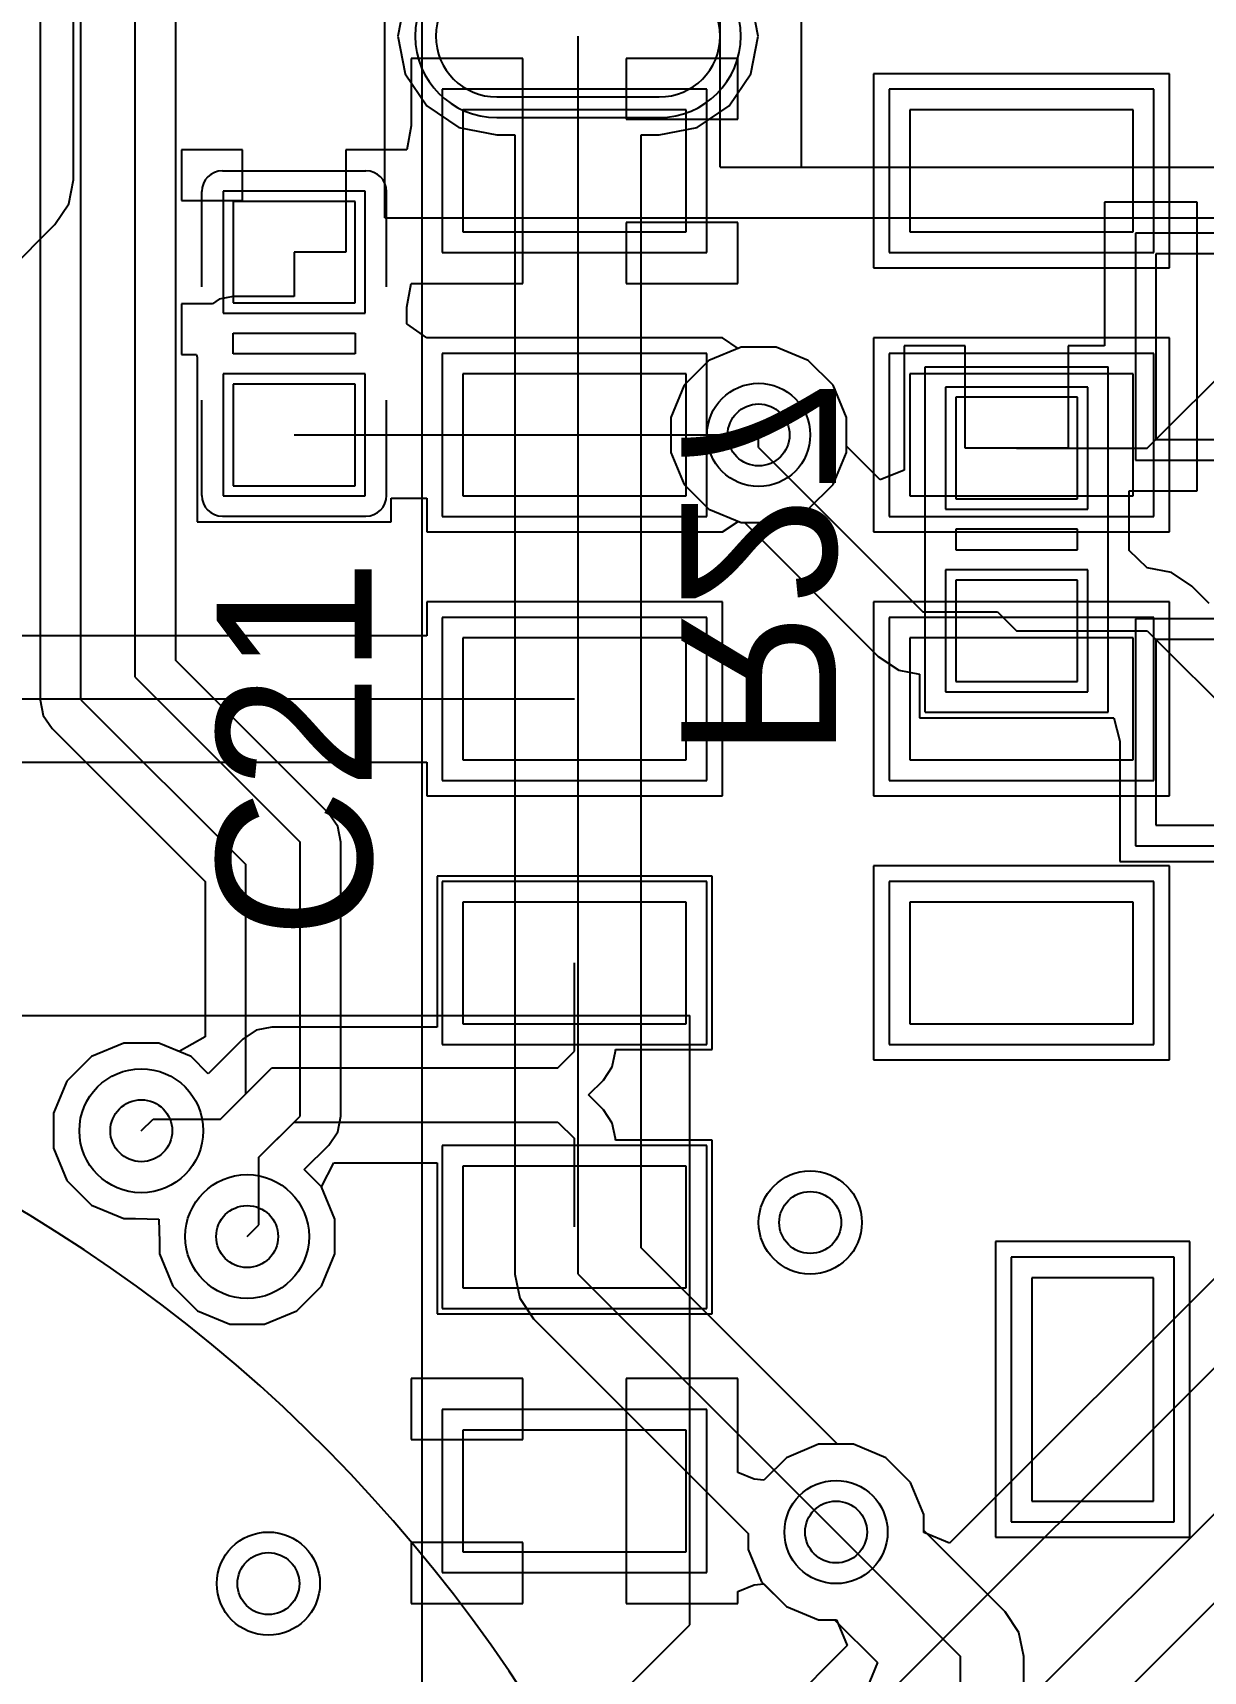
# Model space of a CAD drawing. Header units: millimetres. Extents: x 3.09 to 5.5, y 1.46 to 3.23.
# Drawn here: x 3.7693 to 3.9962, y 2.083 to 2.4006 of the extents above; entities that cross this region are included whole.
import ezdxf

# ---------------------------------------------------------------- set-up
doc = ezdxf.new("R2010")
doc.units = ezdxf.units.MM
doc.header["$MEASUREMENT"] = 0
for name, color, linetype in [('BottomLayer', 5, 'Continuous'), ('BottomOverlay', 54, 'Continuous'), ('BottomPaste', 16, 'Continuous'), ('BottomSolder', 6, 'Continuous'), ('Mechanical12', 56, 'Continuous'), ('Mechanical13', 56, 'Continuous'), ('Mechanical15', 56, 'Continuous'), ('MultiLayer', 9, 'Continuous'), ('PadHoleLayer', 156, 'Continuous'), ('TopLayer', 1, 'Continuous'), ('TopOverlay', 2, 'Continuous'), ('TopPaste', 8, 'Continuous'), ('TopSolder', 216, 'Continuous'), ('ViaHoleLayer', 16, 'Continuous')]:
    doc.layers.add(name, color=color, linetype=linetype)

# ---------------------------------------------------------------- blocks, each defined once
blk = doc.blocks.new('SOP_8_B_17')
at = {"layer": 'BottomLayer'}
for p, q in [((-0.0925197, 0.086811), (-0.1240157, 0.086811)), ((0.1240157, 0.086811), (0.0925197, 0.086811)), ((-0.0925197, 0.063189), (-0.1240157, 0.063189)), ((0.1240157, 0.063189), (0.0925197, 0.063189)), ((-0.0925197, 0.036811), (-0.1240157, 0.036811)), ((0.1240157, 0.036811), (0.0925197, 0.036811)), ((-0.0925197, 0.013189), (-0.1240157, 0.013189)), ((0.1240157, 0.013189), (0.0925197, 0.013189)), ((-0.0925197, -0.013189), (-0.1240157, -0.013189)), ((0.1240157, -0.013189), (0.0925197, -0.013189)), ((-0.0925197, -0.036811), (-0.1240157, -0.036811)), ((0.1240157, -0.036811), (0.0925197, -0.036811)), ((-0.0925197, -0.063189), (-0.1240157, -0.063189)), ((0.1240157, -0.063189), (0.0925197, -0.063189)), ((-0.0925197, -0.086811), (-0.1240157, -0.086811)), ((0.1240157, -0.086811), (0.0925197, -0.086811))]:
    blk.add_line(p, q, dxfattribs=at)
for centre, start, end in [((-0.1240157, 0.075), 90, 270), ((-0.0925197, 0.075), 270, 90), ((0.0925197, 0.075), 90, 270), ((0.1240157, 0.075), 270, 90), ((-0.1240157, 0.025), 90, 270), ((-0.0925197, 0.025), 270, 90), ((0.0925197, 0.025), 90, 270), ((0.1240157, 0.025), 270, 90), ((-0.1240157, -0.025), 90, 270), ((-0.0925197, -0.025), 270, 90), ((0.0925197, -0.025), 90, 270), ((0.1240157, -0.025), 270, 90), ((-0.1240157, -0.075), 90, 270), ((-0.0925197, -0.075), 270, 90), ((0.0925197, -0.075), 90, 270), ((0.1240157, -0.075), 270, 90)]:
    blk.add_arc(centre, 0.011811, start, end, dxfattribs=at)
at = {"layer": 'BottomOverlay'}
for p, q in [((0.0649606, 0.1003937), (-0.0649606, 0.1003937)), ((-0.0649606, 0.1003937), (-0.0649606, -0.1003937)), ((0.0649606, 0.1003937), (0.0649606, -0.1003937)), ((0.0649606, -0.1003937), (-0.0649606, -0.1003937))]:
    blk.add_line(p, q, dxfattribs=at)
for centre, radius in [((-0.0255905, -0.0610236), 0.011811), ((-0.1082677, -0.1084646), 0.0049213)]:
    blk.add_circle(centre, radius, dxfattribs=at)
at = {"layer": 'BottomPaste'}
for p, q in [((-0.0925197, 0.086811), (-0.1240157, 0.086811)), ((0.1240157, 0.086811), (0.0925197, 0.086811)), ((-0.0925197, 0.063189), (-0.1240157, 0.063189)), ((0.1240157, 0.063189), (0.0925197, 0.063189)), ((-0.0925197, 0.036811), (-0.1240157, 0.036811)), ((0.1240157, 0.036811), (0.0925197, 0.036811)), ((-0.0925197, 0.013189), (-0.1240157, 0.013189)), ((0.1240157, 0.013189), (0.0925197, 0.013189)), ((-0.0925197, -0.013189), (-0.1240157, -0.013189)), ((0.1240157, -0.013189), (0.0925197, -0.013189)), ((-0.0925197, -0.036811), (-0.1240157, -0.036811)), ((0.1240157, -0.036811), (0.0925197, -0.036811)), ((-0.0925197, -0.063189), (-0.1240157, -0.063189)), ((0.1240157, -0.063189), (0.0925197, -0.063189)), ((-0.0925197, -0.086811), (-0.1240157, -0.086811)), ((0.1240157, -0.086811), (0.0925197, -0.086811))]:
    blk.add_line(p, q, dxfattribs=at)
for centre, start, end in [((-0.1240157, 0.075), 90, 270), ((-0.0925197, 0.075), 270, 90), ((0.0925197, 0.075), 90, 270), ((0.1240157, 0.075), 270, 90), ((-0.1240157, 0.025), 90, 270), ((-0.0925197, 0.025), 270, 90), ((0.0925197, 0.025), 90, 270), ((0.1240157, 0.025), 270, 90), ((-0.1240157, -0.025), 90, 270), ((-0.0925197, -0.025), 270, 90), ((0.0925197, -0.025), 90, 270), ((0.1240157, -0.025), 270, 90), ((-0.1240157, -0.075), 90, 270), ((-0.0925197, -0.075), 270, 90), ((0.0925197, -0.075), 90, 270), ((0.1240157, -0.075), 270, 90)]:
    blk.add_arc(centre, 0.011811, start, end, dxfattribs=at)
at = {"layer": 'BottomSolder'}
for p, q in [((-0.0925197, 0.090811), (-0.1240157, 0.090811)), ((0.1240157, 0.090811), (0.0925197, 0.090811)), ((-0.0925197, 0.059189), (-0.1240157, 0.059189)), ((0.1240157, 0.059189), (0.0925197, 0.059189)), ((-0.0925197, 0.040811), (-0.1240157, 0.040811)), ((0.1240157, 0.040811), (0.0925197, 0.040811)), ((-0.0925197, 0.009189), (-0.1240157, 0.009189)), ((0.1240157, 0.009189), (0.0925197, 0.009189)), ((-0.0925197, -0.009189), (-0.1240157, -0.009189)), ((0.1240157, -0.009189), (0.0925197, -0.009189)), ((-0.0925197, -0.040811), (-0.1240157, -0.040811)), ((0.1240157, -0.040811), (0.0925197, -0.040811)), ((-0.0925197, -0.059189), (-0.1240157, -0.059189)), ((0.1240157, -0.059189), (0.0925197, -0.059189)), ((-0.0925197, -0.090811), (-0.1240157, -0.090811)), ((0.1240157, -0.090811), (0.0925197, -0.090811))]:
    blk.add_line(p, q, dxfattribs=at)
for centre, start, end in [((-0.1240157, 0.075), 90, 270), ((-0.0925197, 0.075), 270, 90), ((0.0925197, 0.075), 90, 270), ((0.1240157, 0.075), 270, 90), ((-0.1240157, 0.025), 90, 270), ((-0.0925197, 0.025), 270, 90), ((0.0925197, 0.025), 90, 270), ((0.1240157, 0.025), 270, 90), ((-0.1240157, -0.025), 90, 270), ((-0.0925197, -0.025), 270, 90), ((0.0925197, -0.025), 90, 270), ((0.1240157, -0.025), 270, 90), ((-0.1240157, -0.075), 90, 270), ((-0.0925197, -0.075), 270, 90), ((0.0925197, -0.075), 90, 270), ((0.1240157, -0.075), 270, 90)]:
    blk.add_arc(centre, 0.015811, start, end, dxfattribs=at)
at = {"layer": 'Mechanical13'}
for p, q in [((0.0807087, 0.1003937), (-0.0807086, 0.1003937)), ((-0.0807086, 0.1003937), (-0.0807086, -0.1003937)), ((0.0807087, 0.1003937), (0.0807087, -0.1003937)), ((0.0807087, -0.1003937), (-0.0807086, -0.1003937))]:
    blk.add_line(p, q, dxfattribs=at)
blk.add_circle((-0.0452756, -0.0649606), 0.019685, dxfattribs=at)
at = {"layer": 'Mechanical15'}
for p, q in [((0.1456693, 0.1102362), (-0.1456693, 0.1102362)), ((-0.1456693, 0.1102362), (-0.1456693, -0.1102362)), ((0.1456693, 0.1102362), (0.1456693, -0.1102362)), ((0, 0.019685), (0, -0.019685)), ((0.0196851, 0), (-0.019685, 0)), ((0.1456693, -0.1102362), (-0.1456693, -0.1102362))]:
    blk.add_line(p, q, dxfattribs=at)
blk = doc.blocks.new('AIR722UG_A10_18')
at = {"layer": 'TopLayer'}
for p, q in [((0.0078741, 0.3641732), (0.0078741, 0.3405512)), ((0.0511811, 0.3641732), (0.0078741, 0.3641732)), ((0.0511811, 0.3405512), (0.0511811, 0.3641732)), ((0.0944882, 0.3641732), (0.0944882, 0.3405512)), ((0.1377952, 0.3641732), (0.0944882, 0.3641732)), ((0.1377952, 0.3405512), (0.1377952, 0.3641732)), ((0.0078741, 0.3405512), (0.0511811, 0.3405512)), ((0.0944882, 0.3405512), (0.1377952, 0.3405512)), ((0.0078741, 0.3129921), (0.0078741, 0.2893701)), ((0.0511811, 0.3129921), (0.0078741, 0.3129921)), ((0.0511811, 0.2893701), (0.0511811, 0.3129921)), ((0.0944882, 0.3129921), (0.0944882, 0.2893701)), ((0.1377952, 0.3129921), (0.0944882, 0.3129921)), ((0.1377952, 0.2893701), (0.1377952, 0.3129921)), ((0.0078741, 0.2893701), (0.0511811, 0.2893701)), ((0.0944882, 0.2893701), (0.1377952, 0.2893701)), ((0.0078741, 0.261811), (0.0078741, 0.238189)), ((0.0511811, 0.261811), (0.0078741, 0.261811)), ((0.0511811, 0.238189), (0.0511811, 0.261811)), ((0.0944882, 0.261811), (0.0944882, 0.238189)), ((0.1377952, 0.261811), (0.0944882, 0.261811)), ((0.1377952, 0.238189), (0.1377952, 0.261811)), ((0.0078741, 0.238189), (0.0511811, 0.238189)), ((0.0944882, 0.238189), (0.1377952, 0.238189)), ((0.0078741, 0.2106299), (0.0078741, 0.1870079)), ((0.0511811, 0.2106299), (0.0078741, 0.2106299)), ((0.0511811, 0.1870079), (0.0511811, 0.2106299)), ((0.0944882, 0.2106299), (0.0944882, 0.1870079)), ((0.1377952, 0.2106299), (0.0944882, 0.2106299)), ((0.1377952, 0.1870079), (0.1377952, 0.2106299)), ((0.0078741, 0.1870079), (0.0511811, 0.1870079)), ((0.0944882, 0.1870079), (0.1377952, 0.1870079)), ((0.0078741, 0.1594488), (0.0078741, 0.1358268)), ((0.0511811, 0.1594488), (0.0078741, 0.1594488)), ((0.0511811, 0.1358268), (0.0511811, 0.1594488)), ((0.1417323, 0.1377952), (0.1181103, 0.1377952)), ((0.1181103, 0.1377952), (0.1181103, 0.0944882)), ((0.1417323, 0.0944882), (0.1417323, 0.1377952)), ((0.0078741, 0.1358268), (0.0511811, 0.1358268)), ((0.0078741, 0.1082677), (0.0078741, 0.0846457)), ((0.0511811, 0.1082677), (0.0078741, 0.1082677)), ((0.0511811, 0.0846457), (0.0511811, 0.1082677)), ((0.1181103, 0.0944882), (0.1417323, 0.0944882)), ((0.0078741, 0.0846457), (0.0511811, 0.0846457))]:
    blk.add_line(p, q, dxfattribs=at)
at = {"layer": 'TopOverlay'}
blk.add_line((0, 0), (0, 0.8110236), dxfattribs=at)
at = {"layer": 'TopPaste'}
for p, q in [((0.0078741, 0.3641732), (0.0078741, 0.3405512)), ((0.0511811, 0.3641732), (0.0078741, 0.3641732)), ((0.0511811, 0.3405512), (0.0511811, 0.3641732)), ((0.0944882, 0.3641732), (0.0944882, 0.3405512)), ((0.1377952, 0.3641732), (0.0944882, 0.3641732)), ((0.1377952, 0.3405512), (0.1377952, 0.3641732)), ((0.0078741, 0.3405512), (0.0511811, 0.3405512)), ((0.0944882, 0.3405512), (0.1377952, 0.3405512)), ((0.0078741, 0.3129921), (0.0078741, 0.2893701)), ((0.0511811, 0.3129921), (0.0078741, 0.3129921)), ((0.0511811, 0.2893701), (0.0511811, 0.3129921)), ((0.0944882, 0.3129921), (0.0944882, 0.2893701)), ((0.1377952, 0.3129921), (0.0944882, 0.3129921)), ((0.1377952, 0.2893701), (0.1377952, 0.3129921)), ((0.0078741, 0.2893701), (0.0511811, 0.2893701)), ((0.0944882, 0.2893701), (0.1377952, 0.2893701)), ((0.0078741, 0.261811), (0.0078741, 0.238189)), ((0.0511811, 0.261811), (0.0078741, 0.261811)), ((0.0511811, 0.238189), (0.0511811, 0.261811)), ((0.0944882, 0.261811), (0.0944882, 0.238189)), ((0.1377952, 0.261811), (0.0944882, 0.261811)), ((0.1377952, 0.238189), (0.1377952, 0.261811)), ((0.0078741, 0.238189), (0.0511811, 0.238189)), ((0.0944882, 0.238189), (0.1377952, 0.238189)), ((0.0078741, 0.2106299), (0.0078741, 0.1870079)), ((0.0511811, 0.2106299), (0.0078741, 0.2106299)), ((0.0511811, 0.1870079), (0.0511811, 0.2106299)), ((0.0944882, 0.2106299), (0.0944882, 0.1870079)), ((0.1377952, 0.2106299), (0.0944882, 0.2106299)), ((0.1377952, 0.1870079), (0.1377952, 0.2106299)), ((0.0078741, 0.1870079), (0.0511811, 0.1870079)), ((0.0944882, 0.1870079), (0.1377952, 0.1870079)), ((0.0078741, 0.1594488), (0.0078741, 0.1358268)), ((0.0511811, 0.1594488), (0.0078741, 0.1594488)), ((0.0511811, 0.1358268), (0.0511811, 0.1594488)), ((0.1417323, 0.1377952), (0.1181103, 0.1377952)), ((0.1181103, 0.1377952), (0.1181103, 0.0944882)), ((0.1417323, 0.0944882), (0.1417323, 0.1377952)), ((0.0078741, 0.1358268), (0.0511811, 0.1358268)), ((0.0078741, 0.1082677), (0.0078741, 0.0846457)), ((0.0511811, 0.1082677), (0.0078741, 0.1082677)), ((0.0511811, 0.0846457), (0.0511811, 0.1082677)), ((0.1181103, 0.0944882), (0.1417323, 0.0944882)), ((0.0078741, 0.0846457), (0.0511811, 0.0846457))]:
    blk.add_line(p, q, dxfattribs=at)
at = {"layer": 'TopSolder'}
for p, q in [((0.0038741, 0.3681732), (0.0038741, 0.3365512)), ((0.0551811, 0.3681732), (0.0038741, 0.3681732)), ((0.0551811, 0.3365512), (0.0551811, 0.3681732)), ((0.0904882, 0.3681732), (0.0904882, 0.3365512)), ((0.1417952, 0.3681732), (0.0904882, 0.3681732)), ((0.1417952, 0.3365512), (0.1417952, 0.3681732)), ((0.0038741, 0.3365512), (0.0551811, 0.3365512)), ((0.0904882, 0.3365512), (0.1417952, 0.3365512)), ((0.0038741, 0.3169921), (0.0038741, 0.2853701)), ((0.0551811, 0.3169921), (0.0038741, 0.3169921)), ((0.0551811, 0.2853701), (0.0551811, 0.3169921)), ((0.0904882, 0.3169921), (0.0904882, 0.2853701)), ((0.1417952, 0.3169921), (0.0904882, 0.3169921)), ((0.1417952, 0.2853701), (0.1417952, 0.3169921)), ((0.0038741, 0.2853701), (0.0551811, 0.2853701)), ((0.0904882, 0.2853701), (0.1417952, 0.2853701)), ((0.0038741, 0.265811), (0.0038741, 0.234189)), ((0.0551811, 0.265811), (0.0038741, 0.265811)), ((0.0551811, 0.234189), (0.0551811, 0.265811)), ((0.0904882, 0.265811), (0.0904882, 0.234189)), ((0.1417952, 0.265811), (0.0904882, 0.265811)), ((0.1417952, 0.234189), (0.1417952, 0.265811)), ((0.0038741, 0.234189), (0.0551811, 0.234189)), ((0.0904882, 0.234189), (0.1417952, 0.234189)), ((0.0038741, 0.2146299), (0.0038741, 0.1830079)), ((0.0551811, 0.2146299), (0.0038741, 0.2146299)), ((0.0551811, 0.1830079), (0.0551811, 0.2146299)), ((0.0904882, 0.2146299), (0.0904882, 0.1830079)), ((0.1417952, 0.2146299), (0.0904882, 0.2146299)), ((0.1417952, 0.1830079), (0.1417952, 0.2146299)), ((0.0038741, 0.1830079), (0.0551811, 0.1830079)), ((0.0904882, 0.1830079), (0.1417952, 0.1830079)), ((0.0038741, 0.1634488), (0.0038741, 0.1318268)), ((0.0551811, 0.1634488), (0.0038741, 0.1634488)), ((0.0551811, 0.1318268), (0.0551811, 0.1634488)), ((0.1457323, 0.1417952), (0.1141103, 0.1417952)), ((0.1141103, 0.1417952), (0.1141103, 0.0904882)), ((0.1457323, 0.0904882), (0.1457323, 0.1417952)), ((0.0038741, 0.1318268), (0.0551811, 0.1318268)), ((0.0038741, 0.1122677), (0.0038741, 0.0806457)), ((0.0551811, 0.1122677), (0.0038741, 0.1122677)), ((0.0551811, 0.0806457), (0.0551811, 0.1122677)), ((0.1141103, 0.0904882), (0.1457323, 0.0904882)), ((0.0038741, 0.0806457), (0.0551811, 0.0806457))]:
    blk.add_line(p, q, dxfattribs=at)
blk = doc.blocks.new('R0402_B_30')
at = {"layer": 'BottomLayer'}
for p, q in [((-0.007874, 0.011811), (-0.027559, 0.011811)), ((-0.027559, 0.011811), (-0.027559, -0.011811)), ((-0.007874, -0.011811), (-0.007874, 0.011811)), ((-0.002, 0.011811), (-0.002, -0.011811)), ((0.002, 0.011811), (-0.002, 0.011811)), ((0.002, -0.011811), (0.002, 0.011811)), ((0.027559, 0.011811), (0.007874, 0.011811)), ((0.007874, 0.011811), (0.007874, -0.011811)), ((0.027559, -0.011811), (0.027559, 0.011811)), ((-0.027559, -0.011811), (-0.007874, -0.011811)), ((-0.002, -0.011811), (0.002, -0.011811)), ((0.007874, -0.011811), (0.027559, -0.011811))]:
    blk.add_line(p, q, dxfattribs=at)
at = {"layer": 'BottomOverlay'}
for p, q in [((0.0334646, 0.0177165), (-0.0334646, 0.0177165)), ((-0.0334646, -0.0177165), (-0.0334646, 0.0177165)), ((0.0334646, -0.0177165), (0.0334646, 0.0177165)), ((0.0334646, -0.0177165), (-0.0334646, -0.0177165))]:
    blk.add_line(p, q, dxfattribs=at)
at = {"layer": 'BottomPaste'}
for p, q in [((-0.007874, 0.011811), (-0.027559, 0.011811)), ((-0.027559, 0.011811), (-0.027559, -0.011811)), ((-0.007874, -0.011811), (-0.007874, 0.011811)), ((0.027559, 0.011811), (0.007874, 0.011811)), ((0.007874, 0.011811), (0.007874, -0.011811)), ((0.027559, -0.011811), (0.027559, 0.011811)), ((-0.027559, -0.011811), (-0.007874, -0.011811)), ((0.007874, -0.011811), (0.027559, -0.011811))]:
    blk.add_line(p, q, dxfattribs=at)
at = {"layer": 'BottomSolder'}
for p, q in [((-0.0059055, 0.0137795), (-0.0295275, 0.0137795)), ((-0.0295275, 0.0137795), (-0.0295275, -0.0137795)), ((-0.0059055, -0.0137795), (-0.0059055, 0.0137795)), ((0.0295275, 0.0137795), (0.0059055, 0.0137795)), ((0.0059055, 0.0137795), (0.0059055, -0.0137795)), ((0.0295275, -0.0137795), (0.0295275, 0.0137795)), ((-0.0295275, -0.0137795), (-0.0059055, -0.0137795)), ((0.0059055, -0.0137795), (0.0295275, -0.0137795))]:
    blk.add_line(p, q, dxfattribs=at)
at = {"layer": 'Mechanical12'}
for p, q in [((0.0334646, 0.0177165), (-0.0334646, 0.0177165)), ((-0.0334646, -0.0177165), (-0.0334646, 0.0177165)), ((0.0334646, -0.0177165), (0.0334646, 0.0177165)), ((0.0334646, -0.0177165), (-0.0334646, -0.0177165))]:
    blk.add_line(p, q, dxfattribs=at)
blk = doc.blocks.new('SOT_23_B_55')
at = {"layer": 'BottomLayer'}
for p, q in [((-0.018, 0.018), (-0.018, -0.018)), ((0.018, 0.018), (-0.018, 0.018)), ((0.018, -0.018), (0.018, 0.018)), ((0.0568032, 0.018), (0.0568032, -0.018)), ((0.0928032, 0.018), (0.0568032, 0.018)), ((0.0928032, -0.018), (0.0928032, 0.018)), ((-0.018, -0.018), (0.018, -0.018)), ((0.0568032, -0.018), (0.0928032, -0.018)), ((0.0216536, -0.055), (0.0216536, -0.105)), ((0.0531496, -0.055), (0.0216536, -0.055)), ((0.0531496, -0.105), (0.0531496, -0.055)), ((0.0216536, -0.105), (0.0531496, -0.105))]:
    blk.add_line(p, q, dxfattribs=at)
at = {"layer": 'BottomOverlay'}
for p, q in [((0.025, 0.005), (0.049, 0.005)), ((-0.0200984, -0.04), (-0.0200984, -0.085)), ((0.0949016, -0.04), (0.0949016, -0.085)), ((-0.0200984, -0.085), (-9.84e-05, -0.085)), ((0.0749016, -0.085), (0.0949016, -0.085))]:
    blk.add_line(p, q, dxfattribs=at)
at = {"layer": 'BottomPaste'}
for p, q in [((-0.018, 0.018), (-0.018, -0.018)), ((0.018, 0.018), (-0.018, 0.018)), ((0.018, -0.018), (0.018, 0.018)), ((0.0568032, 0.018), (0.0568032, -0.018)), ((0.0928032, 0.018), (0.0568032, 0.018)), ((0.0928032, -0.018), (0.0928032, 0.018)), ((-0.018, -0.018), (0.018, -0.018)), ((0.0568032, -0.018), (0.0928032, -0.018)), ((0.0216536, -0.055), (0.0216536, -0.105)), ((0.0531496, -0.055), (0.0216536, -0.055)), ((0.0531496, -0.105), (0.0531496, -0.055)), ((0.0216536, -0.105), (0.0531496, -0.105))]:
    blk.add_line(p, q, dxfattribs=at)
at = {"layer": 'BottomSolder'}
for p, q in [((-0.022, 0.022), (-0.022, -0.022)), ((0.022, 0.022), (-0.022, 0.022)), ((0.022, -0.022), (0.022, 0.022)), ((0.0528032, 0.022), (0.0528032, -0.022)), ((0.0968032, 0.022), (0.0528032, 0.022)), ((0.0968032, -0.022), (0.0968032, 0.022)), ((-0.022, -0.022), (0.022, -0.022)), ((0.0528032, -0.022), (0.0968032, -0.022)), ((0.0176536, -0.051), (0.0176536, -0.109)), ((0.0571496, -0.051), (0.0176536, -0.051)), ((0.0571496, -0.109), (0.0571496, -0.051)), ((0.0176536, -0.109), (0.0571496, -0.109))]:
    blk.add_line(p, q, dxfattribs=at)
at = {"layer": 'PadHoleLayer'}
for points in [[(0, 0), (0, 0), (0, 0), (0, 0)], [(0.0748032, 0), (0.0748032, 0), (0.0748032, 0), (0.0748032, 0)], [(0.0374016, -0.08), (0.0374016, -0.08), (0.0374016, -0.08), (0.0374016, -0.08)]]:
    blk.add_lwpolyline(points, close=True, dxfattribs=at)
blk = doc.blocks.new('C0402_70')
at = {"layer": 'TopLayer'}
for p, q in [((-0.007874, 0.011811), (-0.027559, 0.011811)), ((-0.027559, 0.011811), (-0.027559, -0.011811)), ((-0.007874, -0.011811), (-0.007874, 0.011811)), ((-0.002, -0.011811), (-0.002, 0.011811)), ((-0.002, 0.011811), (0.002, 0.011811)), ((0.002, 0.011811), (0.002, -0.011811)), ((0.027559, 0.011811), (0.007874, 0.011811)), ((0.007874, 0.011811), (0.007874, -0.011811)), ((0.027559, -0.011811), (0.027559, 0.011811)), ((-0.027559, -0.011811), (-0.007874, -0.011811)), ((0.002, -0.011811), (-0.002, -0.011811)), ((0.007874, -0.011811), (0.027559, -0.011811))]:
    blk.add_line(p, q, dxfattribs=at)
at = {"layer": 'TopOverlay'}
for p, q in [((-0.0294646, 0.0179062), (-0.011, 0.0179062)), ((0.011, 0.0179062), (0.0294646, 0.0179062)), ((-0.0334646, 0.0139062), (-0.0334646, -0.0139062)), ((0.0334646, 0.0139062), (0.0334646, -0.0139062)), ((-0.0294646, -0.0179062), (-0.011, -0.0179062)), ((0.011, -0.0179062), (0.0294646, -0.0179062))]:
    blk.add_line(p, q, dxfattribs=at)
for centre, start, end in [((-0.0294646, 0.0139062), 90, 180), ((0.0294646, 0.0139062), 0, 90), ((-0.0294646, -0.0139062), 180, 270), ((0.0294646, -0.0139062), 270, 0)]:
    blk.add_arc(centre, 0.004, start, end, dxfattribs=at)
at = {"layer": 'TopPaste'}
for p, q in [((-0.007874, 0.011811), (-0.027559, 0.011811)), ((-0.027559, 0.011811), (-0.027559, -0.011811)), ((-0.007874, -0.011811), (-0.007874, 0.011811)), ((0.027559, 0.011811), (0.007874, 0.011811)), ((0.007874, 0.011811), (0.007874, -0.011811)), ((0.027559, -0.011811), (0.027559, 0.011811)), ((-0.027559, -0.011811), (-0.007874, -0.011811)), ((0.007874, -0.011811), (0.027559, -0.011811))]:
    blk.add_line(p, q, dxfattribs=at)
at = {"layer": 'TopSolder'}
for p, q in [((-0.0059055, 0.0137795), (-0.0295275, 0.0137795)), ((-0.0295275, 0.0137795), (-0.0295275, -0.0137795)), ((-0.0059055, -0.0137795), (-0.0059055, 0.0137795)), ((0.0295275, 0.0137795), (0.0059055, 0.0137795)), ((0.0059055, 0.0137795), (0.0059055, -0.0137795)), ((0.0295275, -0.0137795), (0.0295275, 0.0137795)), ((-0.0295275, -0.0137795), (-0.0059055, -0.0137795)), ((0.0059055, -0.0137795), (0.0295275, -0.0137795))]:
    blk.add_line(p, q, dxfattribs=at)
blk = doc.blocks.new('CR1220____B_76')
at = {"layer": 'BottomOverlay'}
for p, q in [((0.295126, -0.067704), (0.295126, -0.282972)), ((0.154378, -0.260336), (0.177016, -0.282972)), ((0.177016, -0.282972), (0.295126, -0.282972))]:
    blk.add_line(p, q, dxfattribs=at)
blk.add_arc((-0.0001495, 0.0004919), 0.3, 194.533770750978, 346.86050090807, dxfattribs=at)

msp = doc.modelspace()

# ---------------------------------------------------------------- linework, layer by layer
at = {"layer": 'BottomLayer'}
for p, q in [((3.7891664, 2.2756828), (3.7891664, 2.5906829)), ((3.7970682, 2.2789558), (3.7970682, 2.5906829)), ((3.7786664, 2.2713336), (3.7786664, 2.5863337)), ((3.7707646, 2.5830607), (3.7707646, 2.2713336)), ((3.8415325, 2.4073397), (3.8400725, 2.4)), ((3.9099275, 2.4), (3.9084675, 2.4073397)), ((3.8400725, 2.4), (3.8415325, 2.3926603)), ((3.875, 2.16), (3.875, 2.4)), ((3.9084675, 2.3926603), (3.9099275, 2.4)), ((3.8415325, 2.3926603), (3.84569, 2.386438)), ((3.90431, 2.386438), (3.9084675, 2.3926603)), ((3.84569, 2.386438), (3.8519123, 2.3822805)), ((3.8980877, 2.3822805), (3.90431, 2.386438)), ((3.8519123, 2.3822805), (3.859252, 2.3808205)), ((3.890748, 2.3808205), (3.8980877, 2.3822805)), ((3.859252, 2.3808205), (3.8627649, 2.3808205)), ((3.8627649, 2.3808205), (3.8627649, 2.16)), ((3.8872351, 2.1650679), (3.8872351, 2.3808205)), ((3.8872351, 2.3808205), (3.890748, 2.3808205)), ((3.995, 2.3678032), (3.977, 2.3678032)), ((3.977, 2.3678032), (3.977, 2.3399606)), ((3.995, 2.3398032), (3.995, 2.3678032)), ((3.9066185, 2.3396771), (3.9003703, 2.337089)), ((3.9133815, 2.3396771), (3.9066185, 2.3396771)), ((3.9196297, 2.337089), (3.9133815, 2.3396771)), ((3.95, 2.3399606), (3.938189, 2.3399606)), ((3.938189, 2.3399606), (3.938189, 2.3158682)), ((3.95, 2.3201179), (3.95, 2.3399606)), ((3.977, 2.3399606), (3.97, 2.3399606)), ((3.97, 2.3399606), (3.97, 2.3201179)), ((3.9853149, 2.3201181), (4.005, 2.3398032)), ((3.995, 2.3118032), (3.995, 2.3398032)), ((3.9003703, 2.337089), (3.8955881, 2.3323068)), ((3.9244119, 2.3323068), (3.9196297, 2.337089)), ((3.8955881, 2.3323068), (3.893, 2.3260586)), ((3.927, 2.3260586), (3.9244119, 2.3323068)), ((3.893, 2.3260586), (3.893, 2.3192956)), ((3.927, 2.3205243), (3.927, 2.3260586)), ((3.91, 2.3202213), (3.91, 2.3226771)), ((3.893, 2.3192956), (3.8955881, 2.3130474)), ((3.91, 2.3202213), (3.9418197, 2.2884016)), ((3.9335696, 2.3139548), (3.927, 2.3205243)), ((3.97, 2.3201179), (3.95, 2.3201179)), ((3.96, 2.3201181), (3.9853149, 2.3201181)), ((3.938189, 2.3158682), (3.9335696, 2.3139548)), ((3.8955881, 2.3130474), (3.9003703, 2.3082652)), ((3.981811, 2.3002757), (3.981811, 2.3118032)), ((3.981811, 2.3118032), (3.995, 2.3118032)), ((3.9003703, 2.3082652), (3.9066185, 2.3056771)), ((3.9066185, 2.3056771), (3.9072412, 2.3056771)), ((3.9072412, 2.3056771), (3.9331682, 2.27975)), ((3.985315, 2.2969202), (3.981811, 2.3002757)), ((3.9899971, 2.2959889), (3.985315, 2.2969202)), ((3.9939664, 2.2933366), (3.9899971, 2.2959889)), ((3.997303, 2.29), (3.9939664, 2.2933366)), ((3.9418197, 2.2884016), (3.9562835, 2.2884016)), ((3.9562835, 2.2884016), (3.96, 2.2846851)), ((3.96, 2.2846851), (3.9853149, 2.2846851)), ((3.9853149, 2.2846851), (4.005, 2.265)), ((3.8267152, 2.2493088), (3.7970682, 2.2789558)), ((3.9331682, 2.27975), (3.9371375, 2.2770978)), ((3.7891664, 2.2756828), (3.8211278, 2.2437214)), ((3.9371375, 2.2770978), (3.941189, 2.2762919)), ((3.941189, 2.2762919), (3.941189, 2.2678426)), ((3.7707646, 2.2713336), (3.7713661, 2.2683097)), ((3.7786664, 2.2713336), (3.8106278, 2.2393722)), ((3.7713661, 2.2683097), (3.773079, 2.2657462)), ((3.941189, 2.2678426), (3.9788109, 2.2678426)), ((3.9788109, 2.2678426), (3.98, 2.263335)), ((3.773079, 2.2657462), (3.802726, 2.2360992)), ((3.98, 2.263335), (3.98, 2.24)), ((3.8284281, 2.2467453), (3.8267152, 2.2493088)), ((3.8290296, 2.2437214), (3.8284281, 2.2467453)), ((3.8211278, 2.1906022), (3.8211278, 2.2437214)), ((3.8290296, 2.1906022), (3.8290296, 2.2437214)), ((4.0825956, 2.2434346), (3.947, 2.107839)), ((3.8106278, 2.1949514), (3.8106278, 2.2393722)), ((3.98, 2.24), (4.03, 2.24)), ((3.802726, 2.2360992), (3.802726, 2.2060092)), ((3.771464, 1.915), (4.0912471, 2.2347831)), ((3.7797482, 1.895), (4.0995314, 2.2147832)), ((3.7869963, 2.2047829), (3.7807481, 2.2021948)), ((3.7937593, 2.2047829), (3.7869963, 2.2047829)), ((3.7977259, 2.2031399), (3.7937593, 2.2047829)), ((3.802726, 2.2060092), (3.7977259, 2.2031399)), ((3.7807481, 2.2021948), (3.7759659, 2.1974126)), ((3.7759659, 2.1974126), (3.7733778, 2.1911644)), ((3.8057374, 2.190061), (3.8106278, 2.1949514)), ((3.7733778, 2.1911644), (3.7733778, 2.1844014)), ((3.7903778, 2.1877829), (3.7926559, 2.190061)), ((3.7926559, 2.190061), (3.8057374, 2.190061)), ((3.813162, 2.1826364), (3.8211278, 2.1906022)), ((3.8284281, 2.1875783), (3.8290296, 2.1906022)), ((3.8267152, 2.1850148), (3.8284281, 2.1875783)), ((3.7733778, 2.1844014), (3.7759659, 2.1781532)), ((3.813162, 2.1695549), (3.813162, 2.1826364)), ((3.8219514, 2.180251), (3.8267152, 2.1850148)), ((3.8252958, 2.1769065), (3.8219514, 2.180251)), ((3.7759659, 2.1781532), (3.7807481, 2.173371)), ((3.8278839, 2.1706583), (3.8252958, 2.1769065)), ((3.7807481, 2.173371), (3.7869963, 2.1707829)), ((3.7869963, 2.1707829), (3.7892645, 2.1707829)), ((3.7892645, 2.1707829), (3.7937625, 2.1706615)), ((3.7937625, 2.1706615), (3.7938839, 2.1661635)), ((3.8108839, 2.1672768), (3.813162, 2.1695549)), ((3.8278839, 2.1638953), (3.8278839, 2.1706583)), ((3.7938839, 2.1661635), (3.7938839, 2.1638953)), ((3.7938839, 2.1638953), (3.796472, 2.1576471)), ((3.8252958, 2.1576471), (3.8278839, 2.1638953)), ((3.925303, 2.127), (3.8872351, 2.1650679)), ((3.8627649, 2.16), (3.8636962, 2.1553178)), ((3.875, 2.16), (3.925, 2.11)), ((3.796472, 2.1576471), (3.8012542, 2.1528649)), ((3.8205136, 2.1528649), (3.8252958, 2.1576471)), ((3.8636962, 2.1553178), (3.8663485, 2.1513485)), ((3.8012542, 2.1528649), (3.8075024, 2.1502768)), ((3.8075024, 2.1502768), (3.8142654, 2.1502768)), ((3.8142654, 2.1502768), (3.8205136, 2.1528649)), ((3.8663485, 2.1513485), (3.908, 2.109697)), ((3.9283815, 2.127), (3.925303, 2.127)), ((3.9346297, 2.1244119), (3.9283815, 2.127)), ((3.9394119, 2.1196297), (3.9346297, 2.1244119)), ((3.942, 2.1133815), (3.9394119, 2.1196297)), ((3.942, 2.1099101), (3.942, 2.1133815)), ((3.908, 2.109697), (3.908, 2.1066185)), ((3.947, 2.107839), (3.942, 2.1099101)), ((3.7883997, 1.8863485), (4.0084249, 2.1063737)), ((3.908, 2.1066185), (3.9105881, 2.1003703)), ((3.9105881, 2.1003703), (3.9153703, 2.0955881)), ((3.9153703, 2.0955881), (3.9216185, 2.093)), ((3.9216185, 2.093), (3.9250899, 2.093)), ((3.9250899, 2.093), (3.927161, 2.088)), ((3.927161, 2.088), (3.7663961, 1.9272351))]:
    msp.add_line(p, q, dxfattribs=at)
for centre, radius in [((3.91, 2.3226771), 0.01), ((3.7903778, 2.1877829), 0.012), ((3.8108839, 2.1672768), 0.012), ((3.92, 2.17), 0.01), ((3.925, 2.11), 0.01), ((3.815, 2.1), 0.01)]:
    msp.add_circle(centre, radius, dxfattribs=at)
at = {"layer": 'MultiLayer'}
for centre, radius in [((3.91, 2.3226771), 0.01), ((3.7903778, 2.1877829), 0.012), ((3.8108839, 2.1672768), 0.012), ((3.92, 2.17), 0.01), ((3.925, 2.11), 0.01), ((3.815, 2.1), 0.01)]:
    msp.add_circle(centre, radius, dxfattribs=at)
at = {"layer": 'TopLayer'}
for p, q in [((3.7772351, 2.372126), (3.7772351, 2.4816251)), ((3.8643308, 2.3956692), (3.8426773, 2.3956692)), ((3.8426773, 2.3956692), (3.8426773, 2.3825938)), ((3.8643308, 2.3738582), (3.8643308, 2.3956692)), ((3.9059843, 2.3956692), (3.8843308, 2.3956692)), ((3.8843308, 2.3956692), (3.8843308, 2.3838582)), ((3.9059843, 2.3838582), (3.9059843, 2.3956692)), ((3.9895984, 2.3926692), (3.9322914, 2.3926692)), ((3.9322914, 2.3926692), (3.9322914, 2.3550472)), ((3.9895984, 2.3550472), (3.9895984, 2.3926692)), ((3.8426773, 2.3825938), (3.8418109, 2.3779527)), ((3.8843308, 2.3838582), (3.9059843, 2.3838582)), ((3.81, 2.3779526), (3.798189, 2.3779526)), ((3.798189, 2.3779526), (3.798189, 2.3681099)), ((3.81, 2.3681099), (3.81, 2.3779526)), ((3.8376772, 2.3779526), (3.83, 2.3779526)), ((3.83, 2.3779526), (3.83, 2.3581099)), ((3.8418109, 2.3779527), (3.8376772, 2.3779526)), ((3.8643308, 2.3520472), (3.8643308, 2.3738582)), ((3.7763038, 2.3674438), (3.7772351, 2.372126)), ((3.7736516, 2.3634745), (3.7763038, 2.3674438)), ((3.798189, 2.3681099), (3.81, 2.3681099)), ((3.764559, 2.354382), (3.7736516, 2.3634745)), ((3.9059843, 2.3638582), (3.8843308, 2.3638582)), ((3.8843308, 2.3638582), (3.8843308, 2.3520472)), ((3.9059843, 2.3520472), (3.9059843, 2.3638582)), ((3.83, 2.3581099), (3.82, 2.3581099)), ((3.82, 2.3581099), (3.82, 2.3495326)), ((3.9322914, 2.3550472), (3.9895984, 2.3550472)), ((3.841811, 2.347406), (3.8426774, 2.3520471)), ((3.8426774, 2.3520471), (3.8468111, 2.3520472)), ((3.8468111, 2.3520472), (3.8643308, 2.3520472)), ((3.8843308, 2.3520472), (3.9059843, 2.3520472)), ((3.804141, 2.3481099), (3.798189, 2.3481099)), ((3.798189, 2.3481099), (3.798189, 2.3382676)), ((3.8054569, 2.3489892), (3.804141, 2.3481099)), ((3.808189, 2.3495326), (3.8054569, 2.3489892)), ((3.82, 2.3495326), (3.808189, 2.3495326)), ((3.841811, 2.3442252), (3.841811, 2.347406)), ((3.8456774, 2.3414881), (3.841811, 2.3442252)), ((3.9029843, 2.3414881), (3.8456774, 2.3414881)), ((3.9060483, 2.3394409), (3.9029843, 2.3414882)), ((3.9029843, 2.3414882), (3.9029843, 2.3414881)), ((3.9895984, 2.3414881), (3.9322914, 2.3414881)), ((3.9322914, 2.3414881), (3.9322914, 2.3038661)), ((3.9895984, 2.3038661), (3.9895984, 2.3414881)), ((3.798189, 2.3382676), (3.801077, 2.3382676)), ((3.801077, 2.3382676), (3.801189, 2.3377044)), ((3.801189, 2.3377044), (3.801189, 2.3058346)), ((3.9066185, 2.3396771), (3.9060483, 2.3394409)), ((3.9133815, 2.3396771), (3.9066185, 2.3396771)), ((3.9196297, 2.337089), (3.9133815, 2.3396771)), ((3.9244119, 2.3323068), (3.9196297, 2.337089)), ((3.927, 2.3260586), (3.9244119, 2.3323068)), ((3.927, 2.3192956), (3.927, 2.3260586)), ((3.82, 2.3226771), (3.8743308, 2.3226771)), ((3.8743308, 2.3226771), (3.91, 2.3226771)), ((3.9244119, 2.3130474), (3.927, 2.3192956)), ((3.9196297, 2.3082652), (3.9244119, 2.3130474)), ((3.838811, 2.3058346), (3.838811, 2.310442)), ((3.838811, 2.310442), (3.8456773, 2.310442)), ((3.8456773, 2.310442), (3.8456773, 2.3038661)), ((3.9029843, 2.303866), (3.9060483, 2.3059133)), ((3.9060483, 2.3059133), (3.9066185, 2.3056771)), ((3.9133815, 2.3056771), (3.9196297, 2.3082652)), ((3.801189, 2.3058346), (3.838811, 2.3058346)), ((3.8456773, 2.3038661), (3.9029843, 2.3038661)), ((3.9029843, 2.3038661), (3.9029843, 2.303866)), ((3.9066185, 2.3056771), (3.9133815, 2.3056771)), ((3.9322914, 2.3038661), (3.9895984, 2.3038661)), ((3.9029843, 2.290307), (3.8456773, 2.290307)), ((3.8456773, 2.290307), (3.8456773, 2.2837311)), ((3.9029843, 2.252685), (3.9029843, 2.290307)), ((3.9895984, 2.290307), (3.9322914, 2.290307)), ((3.9322914, 2.290307), (3.9322914, 2.252685)), ((3.9895984, 2.252685), (3.9895984, 2.290307)), ((3.8456773, 2.2837311), (3.736338, 2.2837311)), ((3.736338, 2.271496), (3.8743308, 2.271496)), ((3.7414059, 2.2592609), (3.8456773, 2.2592609)), ((3.8456773, 2.2592609), (3.8456773, 2.252685)), ((3.8456773, 2.252685), (3.9029843, 2.252685)), ((3.9322914, 2.252685), (3.9895984, 2.252685)), ((3.9009843, 2.2371259), (3.8476773, 2.2371259)), ((3.8476773, 2.2371259), (3.8476773, 2.2078762)), ((3.9009843, 2.2035039), (3.9009843, 2.2371259)), ((3.9895984, 2.2391259), (3.9322914, 2.2391259)), ((3.9322914, 2.2391259), (3.9322914, 2.2015039)), ((3.9895984, 2.2015039), (3.9895984, 2.2391259)), ((3.8743308, 2.2031963), (3.8743308, 2.2203149)), ((3.8156508, 2.2078762), (3.8126269, 2.2072747)), ((3.8476773, 2.2078762), (3.8156508, 2.2078762)), ((3.7869963, 2.2047829), (3.7807481, 2.2021948)), ((3.7937593, 2.2047829), (3.7869963, 2.2047829)), ((3.8000075, 2.2021948), (3.7937593, 2.2047829)), ((3.8100634, 2.2055618), (3.803352, 2.1988504)), ((3.8126269, 2.2072747), (3.8100634, 2.2055618)), ((3.7807481, 2.2021948), (3.7759659, 2.1974126)), ((3.803352, 2.1988504), (3.8000075, 2.2021948)), ((3.8711089, 2.1999744), (3.8743308, 2.2031963)), ((3.8816311, 2.2001724), (3.8822326, 2.2031963)), ((3.8822326, 2.2031963), (3.8822326, 2.2035039)), ((3.8822326, 2.2035039), (3.9009843, 2.2035039)), ((3.9322914, 2.2015039), (3.9895984, 2.2015039)), ((3.8057374, 2.190061), (3.8156508, 2.1999744)), ((3.8156508, 2.1999744), (3.8711089, 2.1999744)), ((3.8799182, 2.1976089), (3.8816311, 2.2001724)), ((3.7759659, 2.1974126), (3.7733778, 2.1911644)), ((3.8770337, 2.1947244), (3.8799182, 2.1976089)), ((3.8799182, 2.1918399), (3.8770337, 2.1947244)), ((3.8816311, 2.1892764), (3.8799182, 2.1918399)), ((3.7733778, 2.1911644), (3.7733778, 2.1844014)), ((3.7903778, 2.1877829), (3.7926559, 2.190061)), ((3.7926559, 2.190061), (3.8057374, 2.190061)), ((3.813162, 2.1826364), (3.82, 2.1894744)), ((3.82, 2.1894744), (3.8711089, 2.1894744)), ((3.8711089, 2.1894744), (3.8743308, 2.1862525)), ((3.8822326, 2.1862525), (3.8816311, 2.1892764)), ((3.8743308, 2.1691338), (3.8743308, 2.1862525)), ((3.8822326, 2.1859448), (3.8822326, 2.1862525)), ((3.9009843, 2.1859448), (3.8822326, 2.1859448)), ((3.9009843, 2.1523228), (3.9009843, 2.1859448)), ((3.7733778, 2.1844014), (3.7759659, 2.1781532)), ((3.813162, 2.1695549), (3.813162, 2.1826364)), ((3.8252958, 2.1769064), (3.8277008, 2.1815726)), ((3.8277008, 2.1815726), (3.8476773, 2.1815726)), ((3.8476773, 2.1815726), (3.8476773, 2.1523228)), ((3.7759659, 2.1781532), (3.7807481, 2.173371)), ((3.8278839, 2.1706583), (3.8252958, 2.1769064)), ((3.7807481, 2.173371), (3.7869963, 2.1707829)), ((3.7869963, 2.1707829), (3.7892645, 2.1707829)), ((3.7892645, 2.1707829), (3.7937625, 2.1706615)), ((3.7937625, 2.1706615), (3.7938839, 2.1661635)), ((3.8108839, 2.1672768), (3.813162, 2.1695549)), ((3.8278839, 2.1638953), (3.8278839, 2.1706583)), ((3.7938839, 2.1661635), (3.7938839, 2.1638953)), ((3.9935355, 2.1662912), (3.9559135, 2.1662912)), ((3.9559135, 2.1662912), (3.9559135, 2.1089842)), ((3.9935355, 2.1089842), (3.9935355, 2.1662912)), ((3.7938839, 2.1638953), (3.796472, 2.1576471)), ((3.8252958, 2.1576471), (3.8278839, 2.1638953)), ((3.796472, 2.1576471), (3.8012542, 2.1528649)), ((3.8205136, 2.1528649), (3.8252958, 2.1576471)), ((3.8012542, 2.1528649), (3.8075024, 2.1502768)), ((3.8075024, 2.1502768), (3.8142654, 2.1502768)), ((3.8142654, 2.1502768), (3.8205136, 2.1528649)), ((3.8476773, 2.1523228), (3.9009843, 2.1523228)), ((3.8643308, 2.1397637), (3.8426773, 2.1397637)), ((3.8426773, 2.1397637), (3.8426773, 2.1279527)), ((3.8643308, 2.1279527), (3.8643308, 2.1397637)), ((3.9059843, 2.1397637), (3.8843308, 2.1397637)), ((3.8843308, 2.1397637), (3.8843308, 2.1179527)), ((3.9059843, 2.1215588), (3.9059843, 2.1397637)), ((3.8426773, 2.1279527), (3.8643308, 2.1279527)), ((3.9216185, 2.127), (3.9153703, 2.1244119)), ((3.9283815, 2.127), (3.9216185, 2.127)), ((3.9346297, 2.1244119), (3.9283815, 2.127)), ((3.9153703, 2.1244119), (3.9109843, 2.1200259)), ((3.9394119, 2.1196297), (3.9346297, 2.1244119)), ((3.9091527, 2.1202312), (3.9059843, 2.1215588)), ((3.9109843, 2.1200259), (3.9091527, 2.1202312)), ((3.942, 2.1133815), (3.9394119, 2.1196297)), ((3.8843308, 2.1179527), (3.8843308, 2.0961417)), ((3.942, 2.110303), (3.942, 2.1133815)), ((3.925, 2.11), (3.9491339, 2.0858661)), ((3.9577854, 2.0945176), (3.942, 2.110303)), ((3.9559135, 2.1089842), (3.9935355, 2.1089842)), ((3.8643308, 2.1079527), (3.8426773, 2.1079527)), ((3.8426773, 2.1079527), (3.8426773, 2.0961417)), ((3.8643308, 2.0961417), (3.8643308, 2.1079527)), ((3.9059843, 2.0984412), (3.9091527, 2.0997688)), ((3.9091527, 2.0997688), (3.9109843, 2.0999741)), ((3.9109843, 2.0999741), (3.9153703, 2.0955881)), ((3.9059843, 2.0961417), (3.9059843, 2.0984412)), ((3.8426773, 2.0961417), (3.8643308, 2.0961417)), ((3.8843308, 2.0961417), (3.9059843, 2.0961417)), ((3.9153703, 2.0955881), (3.9216185, 2.093)), ((3.9604377, 2.0905483), (3.9577854, 2.0945176)), ((3.9216185, 2.093), (3.924697, 2.093)), ((3.924697, 2.093), (3.9330199, 2.0846771)), ((3.961369, 2.0858661), (3.9604377, 2.0905483)), ((3.9330199, 2.0846771), (3.9309488, 2.0796771)), ((3.9491339, 2.0510236), (3.9491339, 2.0858661)), ((3.961369, 2.0796771), (3.961369, 2.0858661))]:
    msp.add_line(p, q, dxfattribs=at)
for centre, radius in [((3.91, 2.3226771), 0.01), ((3.7903778, 2.1877829), 0.012), ((3.8108839, 2.1672768), 0.012), ((3.92, 2.17), 0.01), ((3.925, 2.11), 0.01), ((3.815, 2.1), 0.01)]:
    msp.add_circle(centre, radius, dxfattribs=at)
at = {"layer": 'ViaHoleLayer'}
for centre in [(3.91, 2.3226771), (3.7903778, 2.1877829), (3.92, 2.17), (3.8108839, 2.1672768), (3.925, 2.11), (3.815, 2.1)]:
    msp.add_circle(centre, 0.006, dxfattribs=at)

# ---------------------------------------------------------------- block references
msp.add_blockref('AIR722UG_A10_18', (3.8448032, 2.021496))
for name, p, rotation in [('SOP_8_B_17', (3.9832677, 2.475), 180), ('C0402_70', (3.82, 2.3403936), 90), ('SOT_23_B_55', (4.005, 2.265), 90), ('CR1220____B_76', (3.6137007, 1.915), 90), ('R0402_B_30', (3.96, 2.3024016), 270)]:
    msp.add_blockref(name, p, dxfattribs=dict(rotation=rotation))

# ---------------------------------------------------------------- texts
at = {"layer": 'BottomOverlay', "text_generation_flag": 2}
msp.add_text('R27', height=0.03, rotation=270, dxfattribs=at).set_placement((3.8950049, 2.260013))
at = {"layer": 'TopOverlay'}
msp.add_text('C21', height=0.03, rotation=90, dxfattribs=at).set_placement((3.834995, 2.2250114))

doc.saveas('drawing.dxf')
